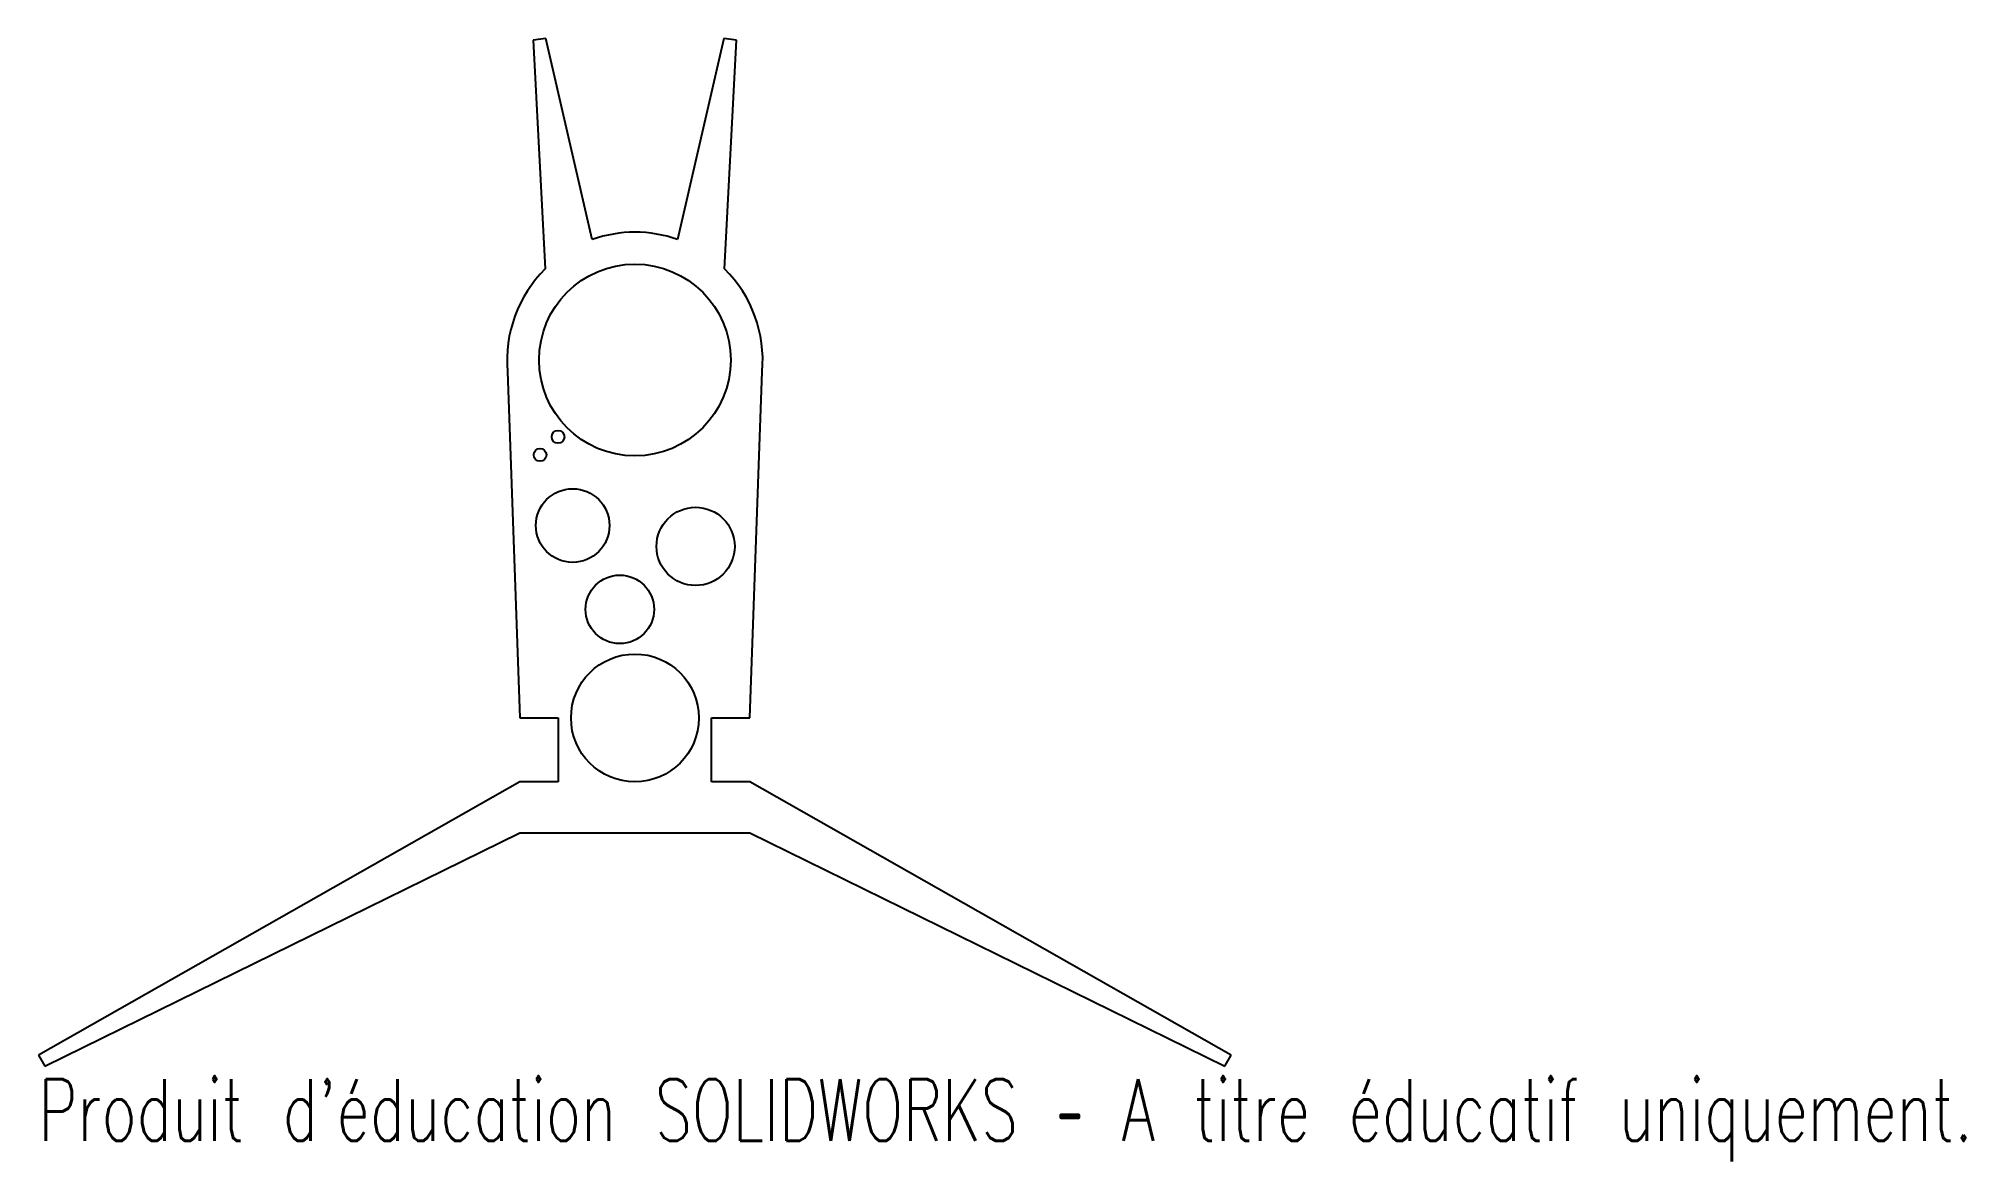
# Model space of a CAD drawing. Header units: millimetres. Extents: x -47 to 104, y -35 to 53.
import ezdxf

# ---------------------------------------------------------------- set-up
doc = ezdxf.new("R2010")
doc.units = ezdxf.units.MM
doc.styles.add('SLDTEXTSTYLE0', font='TXT', dxfattribs={"width": 0.7, "bigfont": 'bigfont'})

msp = doc.modelspace()

# ---------------------------------------------------------------- linework, layer by layer
at = {"color": 7, "linetype": 'Continuous', "lineweight": 25}
for p, q in [((-6.96, 53.15), (-7.95, 53.01)), ((-7.95, 53.01), (-7.02, 35.12)), ((-3.34, 37.43), (-6.96, 53.15)), ((6.96, 53.15), (3.34, 37.43)), ((7.95, 53.01), (6.96, 53.15)), ((7.02, 35.12), (7.95, 53.01)), ((-9.96, 27.1), (-9, 0)), ((9, 0), (9.96, 27.1)), ((-9, 0), (-6, 0)), ((-6, 0), (-6, -5)), ((6, -5), (6, 0)), ((6, 0), (9, 0)), ((-9, -5), (-46.67, -26.37)), ((-6, -5), (-9, -5)), ((9, -5), (6, -5)), ((46.67, -26.37), (9, -5)), ((-46.17, -27.23), (-9, -9)), ((-9, -9), (9, -9)), ((9, -9), (46.17, -27.23)), ((-46.67, -26.37), (-46.17, -27.23)), ((46.17, -27.23), (46.67, -26.37))]:
    msp.add_line(p, q, dxfattribs=at)
for centre, radius in [((0, 28), 7.5), ((-6.01, 21.99), 0.5), ((-7.42, 20.58), 0.5), ((-4.87, 15.05), 2.88), ((4.75, 13.42), 3.06), ((-1.18, 8.49), 2.68), ((0, 0), 5)]:
    msp.add_circle(centre, radius, dxfattribs=at)
for start, end in [(70.5176, 109.4824), (134.5677, 185.1856), (354.8144, 45.4323)]:
    msp.add_arc((0, 28), 10, start, end, dxfattribs=at)

# ---------------------------------------------------------------- texts
at = {"color": 7, "linetype": 'Continuous', "insert": (-46.67, -28.25), "char_height": 4.8336, "attachment_point": 1, "style": 'SLDTEXTSTYLE0'}
msp.add_mtext("Produit d'éducation SOLIDWORKS – A titre éducatif uniquement.", dxfattribs=at)

doc.saveas('drawing.dxf')
